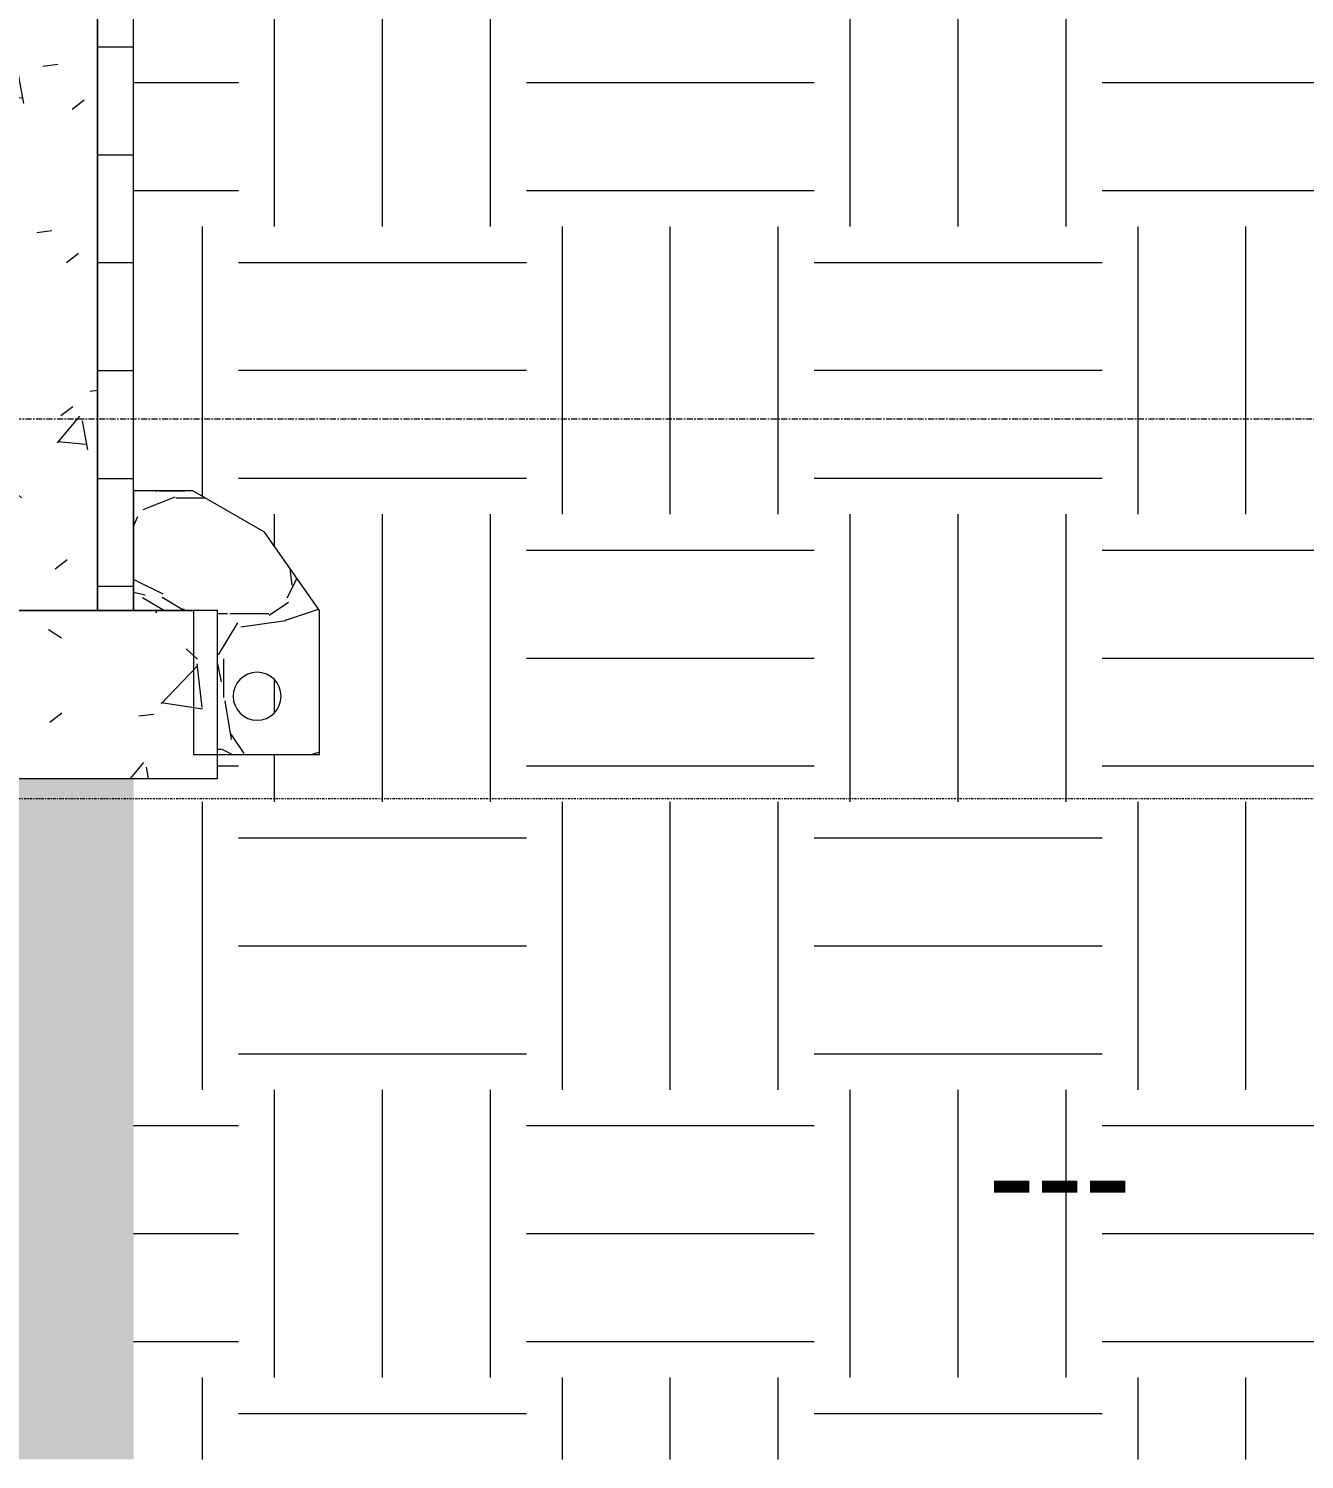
# Model space of a CAD drawing. Header units: inches. Extents: x 9661 to 16490, y -393 to 647.
# Drawn here: x 14783.6 to 14890, y -238.8 to -119.5 of the extents above; entities that cross this region are included whole.
import ezdxf

# ---------------------------------------------------------------- set-up
doc = ezdxf.new("R2010")
doc.units = ezdxf.units.IN
doc.header["$MEASUREMENT"] = 0
doc.linetypes.add('Dash Dot 3_16_', pattern=[0.3125, 0.1875, -0.0625, 0, -0.0625])
doc.linetypes.add('Grid Line 1_2_', pattern=[0.875, 0.5, -0.125, 0.125, -0.125])
for name, color, linetype, lineweight in [('0-4', 90, 'Continuous', 5), ('A-ANNO-SYMB', 150, 'Continuous', 9), ('A-ANNO-SYMB-1', 150, 'Dash Dot 3_16_', 9), ('A-FLOR-LEVL-1', 51, 'Grid Line 1_2_', 9), ('A-WALL-PATT-2', 45, 'Continuous', 9), ('C-TOPO-1', 45, 'Continuous', 9), ('S-FNDN-1', 55, 'Continuous', 9), ('S-FNDN-2', 7, 'Continuous', 9), ('S-FNDN-3', 45, 'Continuous', 9), ('S-FNDN-5', 32, 'Continuous', 9)]:
    doc.layers.add(name, color=color, linetype=linetype, lineweight=lineweight)
doc.styles.add('Century Gothic', font='ufonts.com_century-gothic.ttf', dxfattribs={"height": 9})
pattern_1 = [(0, (3257.106, 59.024), (24, 24), [24, -24]), (0, (3257.106, 68.024), (24, 24), [24, -24]), (0, (3257.106, 77.024), (24, 24), [24, -24]), (90, (3260.106, 80.024), (-24, 24), [24, -24]), (90, (3269.106, 80.024), (-24, 24), [24, -24]), (90, (3278.106, 80.024), (-24, 24), [24, -24])]
pattern_2 = [(50, (3257.106, 59.024), (27.5427, -2.4099), [2.88, -31.68]), (355, (3257.106, 59.024), (-5.3278, 28.8843), [2.304, -25.344]), (100.451, (3259.402, 58.823), (22.2153, 26.4739), [2.448, -26.924]), (46.184, (3257.106, 66.704), (40.9819, -6.3564), [4.32, -47.52]), (96.636, (3260.522, 66.175), (35.8907, 37.4062), [3.671, -40.386]), (351.184, (3257.106, 66.704), (35.891, 37.4062), [3.456, -38.016]), (21, (3260.946, 64.784), (22.921, -15.4607), [2.88, -31.68]), (326, (3260.946, 64.784), (9.3435, 27.8457), [2.304, -25.344]), (71.451, (3262.856, 63.496), (32.2648, 12.3844), [2.448, -26.924]), (37.5, (3257.106, 59.024), (0.46686, 12.7827), [1.267, -23.77, 1.267, -24.461, -25.44]), (37.5, (3257.106, 59.024), (0.46686, 12.7827), [-50.765, 1.267, -24.173]), (7.5, (3257.106, 59.024), (10.1016, 15.1451), [1.267, -13.402, 1.267, -23.194, -9.696]), (7.5, (3257.106, 59.024), (10.1016, 15.1451), [-39.13, 1.267, -8.429]), (327.5, (3248.543, 59.024), (20.49916, -0.86578), [1.267, -8.333, 1.267, -28.685, -39.744]), (327.5, (3248.543, 59.024), (20.49916, -0.86578), [-39.552, 1.267, -38.477]), (317.5, (3244.703, 59.024), (22.3948, 3.8443), [1.267, -11.213, 1.267, -18.624, -28.224]), (317.5, (3244.703, 59.024), (22.3948, 3.8443), [-32.371, 1.267, -26.957])]

# ---------------------------------------------------------------- blocks, each defined once
blk = doc.blocks.new('CTR  - Topography_rvt-2-BUILDING SECTION - NORTH_SOUTH - LOOKING WEST')
at = {"layer": 'C-TOPO-1'}
h = blk.add_hatch(dxfattribs=at)
h.set_pattern_fill('FP_44', color=256, style=0, pattern_type=2)
h.set_pattern_definition(pattern_1)
h.paths.add_polyline_path([(3861.17, -238.79), (3957.17, -238.79), (3957.17, -55), (3885.92, -55), (3885.92, -43.59), (3862.54, -43.72), (3860.32, -32.29), (3832.32, -25.34), (3832.32, -158), (3837.32, -158.03), (3843.24, -161.45), (3847.82, -168), (3847.82, -180), (3839.32, -180), (3839.32, -182), (3832.32, -182), (3832.32, -238.79), (3843.91, -238.79)], flags=0)
h.paths.add_polyline_path([(3843.07, -177.09), (3843.87, -176.7), (3844.43, -176.01), (3844.63, -175.14), (3844.43, -174.27), (3843.87, -173.57), (3843.07, -173.19), (3842.18, -173.19), (3841.38, -173.57), (3840.83, -174.27), (3840.63, -175.14), (3840.83, -176.01), (3841.38, -176.7), (3842.18, -177.09)], flags=0)
h = blk.add_hatch(dxfattribs=at)
h.set_pattern_fill('FP_44', color=256, style=0, pattern_type=2)
h.set_pattern_definition(pattern_1)
h.paths.add_polyline_path([(2881.32, -238.79), (3832.32, -238.79), (3832.32, -182), (3809.32, -182), (3809.32, -168), (3819.32, -168), (3819.32, -162), (3819.2, -162), (3581.63, -166.22), (3384.29, -166.22), (3154.2, -162), (2924.37, -166.22), (2730.27, -166.22), (2500.2, -162), (2270.34, -166.22), (2108.05, -166.22), (1953.32, -162), (1951.32, -162), (1951.32, -168), (1968.32, -168), (1968.32, -182), (1940.32, -182), (1940.32, -238.79), (2865.37, -238.79)], flags=0)
h.paths.add_polyline_path([(2198.2, -193), (2119.32, -193), (2119.32, -168), (2227.32, -168), (2227.32, -193)], flags=0)
h.paths.add_polyline_path([(2773.32, -193), (2773.32, -168), (2881.32, -168), (2881.32, -193), (2865.37, -193)], flags=0)
h.paths.add_polyline_path([(3535.71, -193), (3421.32, -193), (3421.32, -168), (3541.32, -168), (3541.32, -193)], flags=0)
h.paths.add_polyline_path([(2463.17, -193), (2446.32, -193), (2446.32, -168), (2554.32, -168), (2554.32, -193)], flags=0)
h.paths.add_polyline_path([(3100.32, -193), (3100.32, -168), (3208.32, -168), (3208.32, -193), (3133.51, -193)], flags=0)
blk = doc.blocks.new('CTR - 1st Phase - Structure_rvt-2-BUILDING SECTION - NORTH_SOUTH - LOOKING WEST')
at = {"layer": 'A-WALL-PATT-2'}
h = blk.add_hatch(dxfattribs=at)
h.set_pattern_fill('FP_59', color=256, style=0, pattern_type=2)
h.set_pattern_definition(pattern_2)
h.paths.add_polyline_path([(3829.32, -168), (3829.32, -3), (3823.32, -3), (3823.32, -15), (3819.32, -15), (3819.32, -168)], flags=0)
at = {"layer": 'S-FNDN-3'}
h = blk.add_hatch(dxfattribs=at)
h.set_pattern_fill('FP_59', color=256, style=0, pattern_type=2)
h.set_pattern_definition(pattern_2)
h.paths.add_polyline_path([(3809.32, -182), (3839.32, -182), (3839.32, -168), (3809.32, -168)], flags=0)
at = {"layer": 'S-FNDN-2'}
for p, q in [((3829.32, -168), (3829.32, -3)), ((3839.32, -168), (3809.32, -168)), ((3819.32, -168), (3829.32, -168)), ((3839.32, -182), (3839.32, -168)), ((3809.32, -182), (3839.32, -182))]:
    blk.add_line(p, q, dxfattribs=at)
blk = doc.blocks.new('Basic Wall _ 3_ XPS - ___-2578961-BUILDING SECTION - NORTH_SOUTH - LOOKING WEST')
at = {"layer": 'A-WALL-PATT-2'}
h = blk.add_hatch(dxfattribs=at)
h.set_pattern_fill('FP_60', color=256, style=0, pattern_type=2)
h.set_pattern_definition([(212.005, (3253.882, 67.086), (-161.24028, -107.491823), [5.07, -501.974]), (213.69, (3257.106, 69.236), (-53.74635, -53.74678), [3.876, -189.91]), (198.435, (3258.719, 69.774), (-107.49304, -53.7465), [1.7, -168.262]), (180, (3260.87, 69.774), (-7e-15, -53.747), [2.15, -51.597]), (161.565, (3262.481, 69.236), (-53.74607, 5e-05), [1.7, -168.262]), (333.435, (3263.02, 107.934), (53.7461, 5e-05), [2.404, -117.777]), (296.565, (3262.48, 109.008), (53.7465, -53.7471), [1.202, -118.979]), (270, (3262.48, 111.696), (53.747, 3e-15), [2.687, -51.059]), (186.34, (3263.019, 76.761), (-429.972726, -53.74481), [4.867, -481.829]), (296.565, (3274.843, 110.083), (53.7465, -53.7471), [1.202, -118.979]), (303.69, (3273.768, 111.696), (53.74678, -53.74635), [1.938, -191.848]), (229.399, (3282.367, 88.047), (-268.73114, -322.481306), [4.955, -490.564]), (243.435, (3283.98, 91.272), (5e-05, -53.7461), [3.605, -116.576]), (213.69, (3302.791, 85.36), (-53.74635, -53.74678), [1.938, -191.848]), (33.69, (3286.667, 70.311), (53.74635, 53.74678), [1.938, -191.848]), (0, (3285.59, 70.31), (0, 53.747), [1.075, -52.672]), (333.435, (3284.517, 70.848), (53.7461, 5e-05), [1.202, -118.979]), (284.036, (3283.98, 72.998), (53.74545, -161.2401), [2.216, -219.387]), (270, (3283.98, 74.073), (53.747, 3e-15), [1.075, -52.672]), (243.435, (3283.98, 75.148), (5e-05, -53.7461), [1.202, -118.979]), (135, (3283.98, 75.686), (-53.7472, 4e-15), [0.76, -75.249]), (90, (3283.98, 75.15), (-53.747, 3e-15), [0.537, -53.209]), (18.435, (3303.328, 99.872), (107.49304, 53.7465), [3.399, -166.562]), (6.34, (3306.553, 100.947), (429.972726, 53.74481), [4.867, -481.829]), (180, (3304.403, 88.047), (-7e-15, -53.747), [3.225, -50.522]), (197.354, (3313.003, 90.735), (-161.23949, -53.746161), [9.01, -891.947]), (198.435, (3314.615, 91.272), (-107.49304, -53.7465), [1.7, -168.262]), (213.69, (3316.228, 92.347), (-53.74635, -53.74678), [1.938, -191.848]), (251.565, (3316.765, 93.959), (-5e-05, -53.74607), [1.7, -168.262]), (243.435, (3317.303, 95.034), (5e-05, -53.7461), [1.202, -118.979]), (270, (3317.303, 96.11), (53.747, 3e-15), [1.075, -52.672]), (293.199, (3315.69, 99.872), (53.74725, -107.49323), [4.093, -405.228]), (315, (3314.078, 101.484), (53.7472, 0), [2.28, -73.729]), (0, (3311.39, 101.484), (0, 53.747), [2.687, -51.059]), (341.565, (3299.566, 88.585), (53.74607, -5e-05), [1.7, -168.262]), (303.69, (3298.491, 90.197), (53.74678, -53.74635), [1.938, -191.848]), (279.462, (3297.954, 93.422), (53.74512, -268.7328), [3.269, -323.658]), (270, (3297.954, 96.647), (53.747, 3e-15), [3.225, -50.522]), (239.036, (3299.566, 99.334), (-53.74743, -107.49268), [3.134, -310.26]), (188.13, (3303.328, 99.872), (-322.479255, -53.74604), [3.8, -376.245]), (116.565, (3263.556, 98.26), (-53.7465, 53.7471), [1.202, -118.979]), (135, (3264.63, 97.184), (-53.7472, 4e-15), [1.52, -74.489]), (168.69, (3267.318, 96.647), (-53.7468, -0.00033), [2.741, -271.314]), (191.31, (3270.006, 97.184), (-214.98617, -53.74725), [2.741, -271.314]), (194.036, (3272.155, 97.722), (-161.2401, -53.74545), [2.216, -219.387]), (236.31, (3273.23, 99.334), (-53.74616, -107.49347), [1.938, -191.848]), (236.31, (3274.305, 100.947), (-53.74616, -107.49347), [1.938, -191.848]), (270, (3274.305, 102.56), (53.747, 3e-15), [1.612, -52.134]), (291.801, (3273.23, 105.246), (53.7454, -107.49384), [2.894, -286.54]), (116.565, (3273.768, 93.96), (-53.7465, 53.7471), [2.404, -117.777]), (168.69, (3276.455, 93.422), (-53.7468, -0.00033), [2.741, -271.314]), (194.036, (3278.605, 93.959), (-161.2401, -53.74545), [2.216, -219.387]), (225, (3280.217, 95.572), (4e-15, -53.7472), [2.28, -73.729]), (251.565, (3280.755, 97.184), (-5e-05, -53.74607), [1.7, -168.262]), (296.565, (3279.68, 99.334), (53.7465, -53.7471), [2.404, -117.777]), (315, (3278.605, 100.41), (53.7472, 0), [1.52, -74.489]), (326.31, (3276.993, 101.484), (107.49347, -53.74616), [1.938, -191.848]), (0, (3275.92, 101.484), (0, 53.747), [1.075, -52.672]), (33.69, (3274.305, 100.409), (53.74635, 53.74678), [1.938, -191.848]), (71.565, (3273.768, 98.797), (5e-05, 53.74607), [1.7, -168.262]), (63.435, (3273.23, 97.722), (-5e-05, 53.7461), [1.202, -118.979]), (71.565, (3272.693, 96.109), (5e-05, 53.74607), [1.7, -168.262]), (104.036, (3272.693, 93.959), (-53.74545, 161.2401), [2.216, -219.387]), (45, (3271.618, 92.885), (0, 53.7472), [1.52, -74.489]), (18.435, (3270.006, 92.347), (107.49304, 53.7465), [1.7, -168.262]), (0, (3267.32, 92.347), (0, 53.747), [2.687, -51.059]), (14.036, (3265.168, 91.81), (161.2401, 53.74545), [2.216, -219.387]), (341.565, (3263.556, 92.347), (53.74607, -5e-05), [1.7, -168.262]), (270, (3263.556, 93.96), (53.747, 3e-15), [1.612, -52.134]), (225, (3265.168, 95.572), (4e-15, -53.7472), [2.28, -73.729]), (198.435, (3268.393, 96.647), (-107.49304, -53.7465), [3.399, -166.562]), (180, (3271.08, 96.647), (-7e-15, -53.747), [2.687, -51.059]), (153.435, (3272.155, 96.11), (-53.7461, -5e-05), [1.202, -118.979]), (206.565, (3292.58, 87.51), (-53.7471, -53.7465), [1.202, -118.979]), (146.31, (3294.192, 86.435), (-107.49347, 53.74616), [1.938, -191.848]), (119.745, (3296.341, 82.673), (-161.240006, 268.73295), [4.333, -428.985]), (95.711, (3296.879, 77.298), (-53.74997, 483.71824), [5.401, -534.745]), (90, (3296.88, 76.76), (-53.747, 3e-15), [0.537, -53.209]), (63.435, (3296.34, 75.686), (-5e-05, 53.7461), [1.202, -118.979]), (26.565, (3295.266, 75.148), (53.7471, 53.7465), [1.202, -118.979]), (0, (3293.654, 75.15), (0, 53.747), [1.612, -52.134]), (0, (3293.117, 75.15), (0, 53.747), [0.537, -53.209]), (0, (3292.04, 75.15), (0, 53.747), [1.075, -52.672]), (326.31, (3290.429, 76.223), (107.49347, -53.74616), [1.938, -191.848]), (333.435, (3289.354, 76.76), (53.7461, 5e-05), [1.202, -118.979]), (284.036, (3288.817, 78.91), (53.74545, -161.2401), [2.216, -219.387]), (270, (3288.817, 79.985), (53.747, 3e-15), [1.075, -52.672]), (270, (3288.817, 81.6), (53.747, 3e-15), [1.612, -52.134]), (258.69, (3289.354, 84.285), (0.00033, -53.7468), [2.741, -271.314]), (231.34, (3291.504, 86.972), (-161.24045, -214.98607), [3.441, -340.704]), (270, (3302.79, 85.897), (53.747, 3e-15), [0.537, -53.209]), (270, (3302.79, 86.435), (53.747, 3e-15), [0.537, -53.209]), (326.31, (3301.179, 87.51), (107.49347, -53.74616), [1.938, -191.848]), (333.435, (3297.954, 89.122), (53.7461, 5e-05), [3.605, -116.576]), (0, (3295.266, 89.12), (0, 53.747), [2.687, -51.059]), (63.435, (3294.73, 88.047), (-5e-05, 53.7461), [1.202, -118.979]), (90, (3294.73, 85.897), (-53.747, 3e-15), [2.15, -51.597]), (135, (3296.34, 84.285), (-53.7472, 4e-15), [2.28, -73.729]), (161.565, (3297.954, 83.748), (-53.74607, 5e-05), [1.7, -168.262]), (180, (3299.566, 83.75), (-7e-15, -53.747), [1.612, -52.134]), (198.435, (3301.179, 84.285), (-107.49304, -53.7465), [1.7, -168.262]), (351.87, (3280.217, 113.308), (53.7462, 0.00024), [7.601, -372.445]), (14.036, (3278.068, 112.771), (161.2401, 53.74545), [2.216, -219.387]), (53.13, (3276.455, 110.621), (107.49389, 161.2396), [2.687, -266.045]), (95.194, (3276.993, 104.709), (-53.742522, 537.465678), [5.937, -587.714]), (101.31, (3277.53, 102.021), (-53.74725, 214.98617), [2.741, -271.314]), (143.13, (3279.68, 100.409), (-161.2396, 107.49389), [2.687, -266.045]), (161.565, (3281.292, 99.872), (-53.74607, 5e-05), [1.7, -168.262]), (198.435, (3282.905, 100.409), (-107.49304, -53.7465), [1.7, -168.262]), (225, (3285.592, 103.096), (4e-15, -53.7472), [3.8, -72.209]), (228.814, (3289.354, 107.396), (-322.479887, -376.225462), [5.713, -565.62]), (251.565, (3289.892, 109.008), (-5e-05, -53.74607), [1.7, -168.262]), (270, (3289.89, 109.546), (53.747, 3e-15), [0.537, -53.209]), (288.435, (3289.354, 111.158), (53.7465, -107.49304), [1.7, -168.262]), (326.31, (3287.742, 112.233), (107.49347, -53.74616), [1.938, -191.848]), (90, (3263.02, 99.334), (-53.747, 3e-15), [3.762, -49.984]), (338.199, (3270.543, 106.321), (161.23965, -53.74576), [2.894, -286.54]), (0, (3267.32, 106.32), (0, 53.747), [3.225, -50.522]), (30.964, (3264.631, 104.709), (161.23977, 107.4936), [3.134, -310.26]), (45, (3263.02, 103.096), (0, 53.7472), [2.28, -73.729]), (90, (3254.42, 82.135), (-53.747, 3e-15), [3.762, -49.984]), (116.565, (3256.03, 78.91), (-53.7465, 53.7471), [3.605, -116.576]), (153.435, (3259.256, 77.298), (-53.7461, -5e-05), [3.605, -116.576]), (180, (3261.944, 77.3), (-7e-15, -53.747), [2.687, -51.059]), (218.66, (3264.631, 79.448), (-53.74608, -53.74676), [3.441, -340.704]), (231.34, (3266.781, 82.135), (-161.24045, -214.98607), [3.441, -340.704]), (213.69, (3270.006, 84.285), (-53.74635, -53.74678), [3.876, -189.91]), (239.036, (3271.618, 86.972), (-53.74743, -107.49268), [3.134, -310.26]), (270, (3271.62, 88.047), (53.747, 3e-15), [1.075, -52.672]), (270, (3271.62, 89.66), (53.747, 3e-15), [1.612, -52.134]), (315, (3270.006, 91.272), (53.7472, 0), [2.28, -73.729]), (350.538, (3266.781, 91.81), (53.7463, 0.00047), [3.269, -323.658]), (14.036, (3262.481, 90.735), (161.2401, 53.74545), [4.432, -217.171]), (18.435, (3257.644, 89.122), (107.49304, 53.7465), [5.099, -164.863]), (45, (3256.03, 87.51), (0, 53.7472), [2.28, -73.729]), (45, (3254.42, 85.897), (0, 53.7472), [2.28, -73.729]), (108.435, (3266.243, 74.073), (-53.7465, 107.49304), [3.399, -166.562]), (126.87, (3267.856, 71.923), (-53.7463, 53.7465), [2.687, -266.045]), (146.31, (3269.468, 70.848), (-107.49347, 53.74616), [1.938, -191.848]), (161.565, (3271.08, 70.311), (-53.74607, 5e-05), [1.7, -168.262]), (135, (3272.693, 68.7), (-53.7472, 4e-15), [2.28, -73.729]), (161.565, (3274.305, 68.161), (-53.74607, 5e-05), [1.7, -168.262]), (180, (3275.92, 68.16), (-7e-15, -53.747), [1.612, -52.134]), (206.565, (3276.993, 68.7), (-53.7471, -53.7465), [1.202, -118.979]), (206.565, (3279.142, 69.774), (-53.7471, -53.7465), [2.404, -117.777]), (189.462, (3282.367, 70.311), (-268.7328, -53.74512), [3.269, -323.658]), (243.435, (3283.442, 72.46), (5e-05, -53.7461), [2.404, -117.777]), (270, (3283.44, 73), (53.747, 3e-15), [0.537, -53.209]), (270, (3283.44, 74.073), (53.747, 3e-15), [1.075, -52.672]), (326.31, (3281.83, 77.298), (107.49347, -53.74616), [1.938, -191.848]), (327.995, (3277.53, 79.985), (268.733967, -161.238084), [5.07, -501.974]), (329.036, (3274.843, 81.598), (107.49268, -53.74743), [3.134, -310.26]), (341.565, (3271.618, 82.673), (53.74607, -5e-05), [3.399, -166.562]), (0, (3269.47, 82.673), (0, 53.747), [2.15, -51.597]), (33.69, (3267.856, 81.598), (53.74635, 53.74678), [1.938, -191.848]), (53.13, (3266.243, 79.448), (107.49389, 161.2396), [2.687, -266.045]), (63.435, (3265.168, 77.298), (-5e-05, 53.7461), [2.404, -117.777]), (225, (3289.892, 72.998), (4e-15, -53.7472), [2.28, -73.729]), (236.31, (3290.967, 74.611), (-53.74616, -107.49347), [1.938, -191.848]), (270, (3290.967, 75.15), (53.747, 3e-15), [0.537, -53.209]), (315, (3289.892, 76.223), (53.7472, 0), [1.52, -74.489]), (333.435, (3287.742, 77.298), (53.7461, 5e-05), [2.404, -117.777]), (18.435, (3284.517, 76.223), (107.49304, 53.7465), [3.399, -166.562]), (75.964, (3283.98, 74.073), (0.00026, 53.74662), [2.216, -219.387]), (71.565, (3259.794, 63.861), (5e-05, 53.74607), [1.7, -168.262]), (135, (3260.87, 62.786), (-53.7472, 4e-15), [1.52, -74.489]), (146.31, (3262.481, 61.712), (-107.49347, 53.74616), [1.938, -191.848]), (153.435, (3264.63, 60.637), (-53.7461, -5e-05), [2.404, -117.777]), (180, (3265.17, 60.637), (-7e-15, -53.747), [0.537, -53.209]), (161.565, (3266.781, 60.099), (-53.74607, 5e-05), [1.7, -168.262]), (180, (3268.93, 60.1), (-7e-15, -53.747), [2.15, -51.597]), (198.435, (3270.543, 60.637), (-107.49304, -53.7465), [1.7, -168.262]), (210.964, (3273.23, 62.249), (-161.23977, -107.4936), [3.134, -310.26]), (206.565, (3274.305, 62.786), (-53.7471, -53.7465), [1.202, -118.979]), (251.565, (3274.843, 64.399), (-5e-05, -53.74607), [1.7, -168.262]), (303.69, (3273.768, 66.011), (53.74678, -53.74635), [1.938, -191.848]), (306.87, (3272.155, 68.161), (53.7463, -53.7465), [2.687, -266.045]), (323.13, (3270.006, 69.774), (161.2396, -107.49389), [2.687, -266.045]), (345.964, (3267.856, 70.311), (53.74662, -0.00026), [2.216, -219.387]), (18.435, (3266.243, 69.774), (107.49304, 53.7465), [1.7, -168.262]), (30.964, (3263.556, 68.161), (161.23977, 107.4936), [3.134, -310.26]), (39.806, (3260.331, 65.474), (53.745895, 53.74734), [4.198, -415.576]), (135, (3276.455, 60.637), (-53.7472, 4e-15), [0.76, -75.249]), (153.435, (3277.53, 60.1), (-53.7461, -5e-05), [1.202, -118.979]), (191.31, (3280.217, 60.637), (-214.98617, -53.74725), [2.741, -271.314]), (165.964, (3282.367, 60.099), (-53.74662, 0.00026), [2.216, -219.387]), (175.236, (3288.817, 59.562), (-53.74662, 0.00075), [6.472, -640.722]), (206.565, (3289.892, 60.1), (-53.7471, -53.7465), [1.202, -118.979]), (225, (3290.967, 61.174), (4e-15, -53.7472), [1.52, -74.489]), (270, (3290.967, 63.86), (53.747, 3e-15), [2.687, -51.059]), (270, (3290.967, 65.474), (53.747, 3e-15), [1.612, -52.134]), (308.66, (3288.817, 68.161), (53.74676, -53.74608), [3.441, -340.704]), (338.199, (3286.13, 69.236), (161.23965, -53.74576), [2.894, -286.54]), (348.69, (3283.442, 69.774), (53.7468, 0.00033), [2.741, -271.314]), (18.435, (3278.605, 68.161), (107.49304, 53.7465), [5.099, -164.863]), (36.87, (3276.455, 66.549), (53.7465, 53.7463), [2.687, -266.045]), (68.199, (3275.38, 63.861), (53.74576, 161.23965), [2.894, -286.54]), (101.31, (3275.918, 61.174), (-53.74725, 214.98617), [2.741, -271.314]), (348.69, (3271.08, 112.233), (53.7468, 0.00033), [2.741, -271.314]), (354.806, (3265.168, 112.771), (53.746727, 0.000402), [5.937, -587.714]), (0, (3263.556, 112.77), (0, 53.747), [1.612, -52.134]), (45, (3262.48, 111.696), (0, 53.7472), [1.52, -74.489]), (180, (3266.78, 106.86), (-7e-15, -53.747), [1.612, -52.134]), (188.13, (3270.543, 107.396), (-322.479255, -53.746045), [3.8, -376.245]), (172.875, (3274.843, 106.859), (-53.74698, 0.00048), [4.333, -428.985]), (225, (3275.38, 107.396), (4e-15, -53.7472), [0.76, -75.249]), (270, (3275.38, 109.01), (53.747, 3e-15), [1.612, -52.134]), (161.565, (3292.579, 110.621), (-53.74607, 5e-05), [1.7, -168.262]), (180, (3294.73, 110.62), (-7e-15, -53.747), [2.15, -51.597]), (198.435, (3296.341, 111.158), (-107.49304, -53.7465), [1.7, -168.262]), (170.538, (3299.566, 110.621), (-53.7463, -0.00047), [3.269, -323.658]), (213.69, (3301.179, 111.696), (-53.74635, -53.74678), [1.938, -191.848]), (270, (3301.18, 112.233), (53.747, 3e-15), [0.537, -53.209]), (296.565, (3300.64, 113.308), (53.7465, -53.7471), [1.202, -118.979]), (341.565, (3297.416, 114.383), (53.74607, -5e-05), [3.399, -166.562]), (341.565, (3294.192, 115.458), (53.74607, -5e-05), [3.399, -166.562]), (14.036, (3292.042, 114.921), (161.2401, 53.74545), [2.216, -219.387]), (45, (3290.43, 113.308), (0, 53.7472), [2.28, -73.729]), (104.036, (3290.967, 111.158), (-53.74545, 161.2401), [2.216, -219.387]), (0, (3249.044, 64.4), (0, 53.747), [0.537, -53.209]), (315, (3247.97, 65.474), (53.7472, 0), [1.52, -74.489]), (274.764, (3247.432, 71.923), (53.749818, -591.21148), [6.472, -640.722]), (255.964, (3247.969, 74.073), (-0.00026, -53.74662), [2.216, -219.387]), (225, (3249.044, 75.148), (4e-15, -53.7472), [1.52, -74.489]), (198.435, (3253.882, 76.761), (-107.49304, -53.7465), [5.099, -164.863]), (180, (3254.42, 76.76), (-7e-15, -53.747), [0.537, -53.209]), (171.87, (3258.181, 76.223), (-53.7462, -0.00024), [3.8, -376.245]), (146.31, (3264.631, 75.686), (-107.49347, 53.74616), [1.938, -191.848]), (108.435, (3265.706, 72.461), (-53.7465, 107.49304), [3.399, -166.562]), (90, (3265.706, 71.923), (-53.747, 3e-15), [0.537, -53.209]), (71.565, (3265.168, 70.311), (5e-05, 53.74607), [1.7, -168.262]), (26.565, (3264.093, 69.774), (53.7471, 53.7465), [1.202, -118.979]), (18.435, (3262.481, 69.236), (107.49304, 53.7465), [1.7, -168.262]), (126.87, (3291.504, 65.474), (-53.7463, 53.7465), [2.687, -266.045]), (123.69, (3292.579, 63.861), (-53.74678, 53.74635), [1.938, -191.848]), (149.036, (3295.266, 62.249), (-107.49268, 53.74743), [3.134, -310.26]), (168.69, (3297.954, 61.712), (-53.7468, -0.00033), [2.741, -271.314]), (213.69, (3299.566, 62.786), (-53.74635, -53.74678), [1.938, -191.848]), (251.565, (3300.104, 64.399), (-5e-05, -53.74607), [1.7, -168.262]), (270, (3300.104, 64.936), (53.747, 3e-15), [0.537, -53.209]), (279.462, (3299.566, 68.161), (53.74512, -268.7328), [3.269, -323.658]), (243.435, (3300.104, 69.236), (5e-05, -53.7461), [1.202, -118.979]), (270, (3300.104, 69.774), (53.747, 3e-15), [0.537, -53.209]), (296.565, (3298.49, 72.998), (53.7465, -53.7471), [3.605, -116.576]), (329.036, (3295.804, 74.611), (107.49268, -53.74743), [3.134, -310.26]), (8.13, (3292.042, 74.073), (322.479255, 53.74604), [3.8, -376.245]), (45, (3289.892, 71.923), (0, 53.7472), [3.04, -72.969]), (45, (3288.817, 70.848), (0, 53.7472), [1.52, -74.489]), (90, (3288.817, 69.236), (-53.747, 3e-15), [1.612, -52.134]), (123.69, (3289.892, 67.624), (-53.74678, 53.74635), [1.938, -191.848]), (101.31, (3297.954, 77.298), (-53.74725, 214.98617), [2.741, -271.314]), (108.435, (3298.491, 75.686), (-53.7465, 107.49304), [1.7, -168.262]), (135, (3299.03, 75.148), (-53.7472, 4e-15), [0.76, -75.249]), (180, (3300.64, 75.15), (-7e-15, -53.747), [1.612, -52.134]), (213.69, (3302.253, 76.223), (-53.74635, -53.74678), [1.938, -191.848]), (187.125, (3306.553, 76.761), (-376.22589, -53.746), [4.333, -428.985]), (236.31, (3307.628, 78.373), (-53.74616, -107.49347), [1.938, -191.848]), (270, (3307.63, 78.91), (53.747, 3e-15), [0.537, -53.209]), (288.435, (3307.091, 80.523), (53.7465, -107.49304), [1.7, -168.262]), (285.945, (3306.016, 84.285), (53.74574, -161.23983), [3.913, -387.368]), (315, (3304.94, 85.36), (53.7472, 0), [1.52, -74.489]), (18.435, (3303.328, 84.823), (107.49304, 53.7465), [1.7, -168.262]), (29.745, (3299.566, 82.673), (268.73295, 161.240006), [4.333, -428.985]), (18.435, (3297.954, 82.135), (107.49304, 53.7465), [1.7, -168.262]), (75.964, (3297.416, 79.985), (0.00026, 53.74662), [2.216, -219.387]), (180, (3281.83, 93.96), (-7e-15, -53.747), [1.612, -52.134]), (180, (3282.905, 93.96), (-7e-15, -53.747), [1.075, -52.672]), (135, (3283.98, 92.885), (-53.7472, 4e-15), [1.52, -74.489]), (90, (3283.98, 91.27), (-53.747, 3e-15), [1.612, -52.134]), (26.565, (3275.918, 82.673), (53.7471, 53.7465), [3.605, -116.576]), (341.565, (3274.305, 83.21), (53.74607, -5e-05), [1.7, -168.262]), (300.964, (3272.693, 85.897), (107.4936, -161.23977), [3.134, -310.26]), (71.565, (3282.905, 87.51), (5e-05, 53.74607), [1.7, -168.262]), (90, (3282.905, 84.823), (-53.747, 3e-15), [2.687, -51.059]), (123.69, (3283.98, 83.21), (-53.74678, 53.74635), [1.938, -191.848]), (153.435, (3286.13, 82.135), (-53.7461, -5e-05), [2.404, -117.777]), (198.435, (3287.742, 82.673), (-107.49304, -53.7465), [1.7, -168.262]), (243.435, (3288.28, 83.748), (5e-05, -53.7461), [1.202, -118.979]), (255.964, (3288.817, 85.897), (-0.00026, -53.74662), [2.216, -219.387]), (251.565, (3289.354, 87.51), (-5e-05, -53.74607), [1.7, -168.262]), (291.801, (3288.279, 90.197), (53.7454, -107.49384), [2.894, -286.54]), (323.13, (3286.13, 91.81), (161.2396, -107.49389), [2.687, -266.045]), (18.435, (3284.517, 91.272), (107.49304, 53.7465), [1.7, -168.262]), (63.435, (3283.442, 89.122), (-5e-05, 53.7461), [2.404, -117.777]), (135, (3279.142, 79.448), (-53.7472, 4e-15), [2.28, -73.729]), (149.036, (3281.83, 77.835), (-107.49268, 53.74743), [3.134, -310.26]), (146.31, (3283.442, 76.761), (-107.49347, 53.74616), [1.938, -191.848]), (180, (3284.517, 76.76), (-7e-15, -53.747), [1.075, -52.672]), (210.964, (3287.204, 78.373), (-161.23977, -107.4936), [3.134, -310.26]), (243.435, (3287.742, 79.448), (5e-05, -53.7461), [1.202, -118.979]), (303.69, (3286.667, 81.06), (53.74678, -53.74635), [1.938, -191.848]), (321.34, (3283.98, 83.21), (214.98607, -161.24045), [3.441, -340.704]), (345.964, (3281.83, 83.748), (53.74662, -0.00026), [2.216, -219.387]), (11.31, (3279.142, 83.21), (214.98617, 53.74725), [2.741, -271.314]), (26.565, (3278.068, 82.673), (53.7471, 53.7465), [1.202, -118.979]), (71.565, (3277.53, 81.06), (5e-05, 53.74607), [1.7, -168.262]), (15.945, (3276.455, 92.885), (161.23983, 53.74574), [3.913, -387.368]), (29.745, (3272.693, 90.735), (268.73295, 161.240006), [4.333, -428.985]), (63.435, (3272.155, 89.66), (-5e-05, 53.7461), [1.202, -118.979]), (90, (3272.155, 88.047), (-53.747, 3e-15), [1.612, -52.134]), (104.036, (3272.693, 85.897), (-53.74545, 161.2401), [2.216, -219.387]), (120.964, (3274.305, 83.21), (-107.4936, 161.23977), [3.134, -310.26]), (153.435, (3304.403, 111.696), (-53.7461, -5e-05), [1.202, -118.979]), (180, (3305.48, 111.696), (-7e-15, -53.747), [1.075, -52.672]), (209.745, (3309.241, 113.846), (-268.73295, -161.240006), [4.333, -428.985]), (225, (3311.39, 115.996), (4e-15, -53.7472), [3.04, -72.969]), (239.036, (3313.003, 118.683), (-53.74743, -107.49268), [3.134, -310.26]), (239.036, (3314.615, 121.37), (-53.74743, -107.49268), [3.134, -310.26]), (270, (3314.615, 121.91), (53.747, 3e-15), [0.537, -53.209]), (333.435, (3313.54, 122.445), (53.7461, 5e-05), [1.202, -118.979]), (0, (3311.93, 122.445), (0, 53.747), [1.612, -52.134]), (45, (3310.315, 120.833), (0, 53.7472), [2.28, -73.729]), (26.565, (3303.866, 117.608), (53.7471, 53.7465), [7.211, -112.97]), (30.964, (3301.179, 115.996), (161.23977, 107.4936), [3.134, -310.26]), (90, (3301.18, 114.92), (-53.747, 3e-15), [1.075, -52.672]), (128.66, (3303.328, 112.233), (-53.74676, 53.74608), [3.441, -340.704]), (255.964, (3297.416, 94.497), (-0.00026, -53.74662), [2.216, -219.387]), (281.31, (3296.879, 97.184), (53.74725, -214.98617), [2.741, -271.314]), (309.806, (3294.192, 100.409), (53.74734, -53.745895), [4.198, -415.576]), (329.036, (3291.504, 102.021), (107.49268, -53.74743), [3.134, -310.26]), (345.964, (3289.354, 102.559), (53.74662, -0.00026), [2.216, -219.387]), (0, (3287.204, 102.56), (0, 53.747), [2.15, -51.597]), (26.565, (3285.055, 101.484), (53.7471, 53.7465), [2.404, -117.777]), (45, (3283.442, 99.872), (0, 53.7472), [2.28, -73.729]), (53.13, (3281.83, 97.722), (107.49389, 161.2396), [2.687, -266.045]), (90, (3281.83, 96.11), (-53.747, 3e-15), [1.612, -52.134]), (135, (3283.442, 94.497), (-53.7472, 4e-15), [2.28, -73.729]), (144.462, (3287.204, 91.81), (-161.23894, 107.49382), [4.623, -457.722]), (135, (3289.892, 89.122), (-53.7472, 4e-15), [3.8, -72.209]), (153.435, (3292.042, 88.047), (-53.7461, -5e-05), [2.404, -117.777]), (206.565, (3294.192, 89.122), (-53.7471, -53.7465), [2.404, -117.777]), (230.194, (3296.879, 92.347), (-214.98784, -268.73141), [4.198, -415.576]), (66.801, (3289.892, 105.246), (107.495275, 268.7319), [4.093, -405.228]), (90, (3289.89, 103.634), (-53.747, 3e-15), [1.612, -52.134]), (153.435, (3290.967, 103.096), (-53.7461, -5e-05), [1.202, -118.979]), (153.435, (3293.117, 102.02), (-53.7461, -5e-05), [2.404, -117.777]), (149.036, (3295.804, 100.409), (-107.49268, 53.74743), [3.134, -310.26]), (180, (3298.49, 100.41), (-7e-15, -53.747), [2.687, -51.059]), (180, (3301.716, 100.41), (-7e-15, -53.747), [3.225, -50.522]), (213.69, (3303.328, 101.484), (-53.74635, -53.74678), [1.938, -191.848]), (243.435, (3304.403, 103.634), (5e-05, -53.7461), [2.404, -117.777]), (277.125, (3303.866, 107.934), (53.746004, -376.22589), [4.333, -428.985]), (315, (3302.79, 109.008), (53.7472, 0), [1.52, -74.489]), (341.565, (3301.179, 109.546), (53.74607, -5e-05), [1.7, -168.262]), (352.875, (3296.879, 110.083), (53.74698, -0.00048), [4.333, -428.985]), (0, (3294.19, 110.083), (0, 53.747), [2.687, -51.059]), (21.801, (3291.504, 109.008), (107.49384, 53.7454), [2.894, -286.54]), (90, (3315.69, 106.32), (-53.747, 3e-15), [2.15, -51.597]), (90, (3315.69, 104.17), (-53.747, 3e-15), [2.15, -51.597]), (56.31, (3314.615, 102.559), (53.74616, 107.49347), [1.938, -191.848]), (18.435, (3313.003, 102.021), (107.49304, 53.7465), [1.7, -168.262]), (0, (3307.63, 102.02), (0, 53.747), [5.375, -48.372]), (341.565, (3306.016, 102.559), (53.74607, -5e-05), [1.7, -168.262]), (296.565, (3305.478, 103.634), (53.7465, -53.7471), [1.202, -118.979]), (278.13, (3304.941, 107.396), (53.74604, -322.479255), [3.8, -376.245]), (270, (3304.94, 107.934), (53.747, 3e-15), [0.537, -53.209]), (251.565, (3305.478, 109.546), (-5e-05, -53.74607), [1.7, -168.262]), (225, (3307.09, 111.158), (4e-15, -53.7472), [2.28, -73.729]), (218.66, (3309.778, 113.308), (-53.74608, -53.74676), [3.441, -340.704]), (225, (3311.39, 114.92), (4e-15, -53.7472), [2.28, -73.729]), (206.565, (3312.465, 115.458), (-53.7471, -53.7465), [1.202, -118.979]), (180, (3313.54, 115.46), (-7e-15, -53.747), [1.075, -52.672]), (123.69, (3314.615, 113.846), (-53.74678, 53.74635), [1.938, -191.848]), (108.435, (3315.153, 112.233), (-53.7465, 107.49304), [1.7, -168.262]), (98.13, (3315.69, 108.471), (-53.74604, 322.479255), [3.8, -376.245])])
h.paths.add_polyline_path([(3843.24, -180), (3847.82, -180), (3847.82, -168), (3843.24, -161.45), (3837.27, -158), (3832.32, -158), (3832.32, -168), (3839.32, -168), (3839.32, -180), (3840.63, -180)], flags=0)
h.paths.add_polyline_path([(3842.18, -177.09), (3841.38, -176.7), (3840.83, -176.01), (3840.63, -175.14), (3840.83, -174.27), (3841.38, -173.57), (3842.18, -173.19), (3843.07, -173.19), (3843.87, -173.57), (3844.43, -174.27), (3844.63, -175.14), (3844.43, -176.01), (3843.87, -176.7), (3843.07, -177.09)], flags=0)
at = {"layer": 'S-FNDN-1'}
blk.add_line((3832.32, -158), (3832.32, -168), dxfattribs=at)
at = {"layer": 'S-FNDN-5'}
for p, q in [((3837.27, -158), (3832.32, -158)), ((3843.24, -161.45), (3837.27, -158)), ((3847.82, -168), (3843.24, -161.45)), ((3832.32, -168), (3837.32, -168)), ((3837.32, -168), (3837.32, -180)), ((3847.82, -180), (3847.82, -168)), ((3837.32, -180), (3847.82, -180))]:
    blk.add_line(p, q, dxfattribs=at)
for start, end in [(0, 180), (180, 0)]:
    blk.add_arc((3842.63, -175.14), 2, start, end, dxfattribs=at)
blk = doc.blocks.new('Section - Callout Head-565430-BUILDING SECTION - NORTH_SOUTH - LOOKING WEST')
at = {"layer": 'A-ANNO-SYMB', "insert": (3903.53, -210.52), "char_height": 9, "width": 15.453, "attachment_point": 1, "style": 'Century Gothic'}
blk.add_mtext('---', dxfattribs=at)

msp = doc.modelspace()

# ---------------------------------------------------------------- hatches: boundary and pattern name
at = {"layer": 'A-WALL-PATT-2'}
h = msp.add_hatch(dxfattribs=at)
h.set_pattern_fill('FP_43', color=256, style=0, pattern_type=2)
h.set_pattern_definition([(0, (14217.158, 59.024), (0, 9), []), (90, (14217.158, 59.024), (-9, 6e-16), [])])
h.paths.add_polyline_path([(14792.3755, -168), (14792.3755, -15), (14789.3755, -15), (14789.3755, -168)], flags=0)

# ---------------------------------------------------------------- linework, layer by layer
at = {"layer": 'A-ANNO-SYMB-1'}
msp.add_line((14767.6484, -183.6594), (14948.0272, -183.6594), dxfattribs=at)
at = {"layer": 'A-FLOR-LEVL-1'}
msp.add_line((12791.0002, -152), (15128.0162, -152), dxfattribs=at)
at = {"layer": 'S-FNDN-5'}
for p, q in [((14789.3755, -15), (14789.3755, -168)), ((14792.3755, -168), (14792.3755, -15)), ((14789.3755, -168), (14792.3755, -168))]:
    msp.add_line(p, q, dxfattribs=at)

# ---------------------------------------------------------------- block references
at = {"layer": '0-4'}
for name in ['CTR - 1st Phase - Structure_rvt-2-BUILDING SECTION - NORTH_SOUTH - LOOKING WEST', 'CTR  - Topography_rvt-2-BUILDING SECTION - NORTH_SOUTH - LOOKING WEST']:
    msp.add_blockref(name, (10960.0518, 0), dxfattribs=at)
at = {"layer": 'A-ANNO-SYMB'}
msp.add_blockref('Section - Callout Head-565430-BUILDING SECTION - NORTH_SOUTH - LOOKING WEST', (10960.0518, 0), dxfattribs=at)
at = {"layer": 'S-FNDN-1'}
msp.add_blockref('Basic Wall _ 3_ XPS - ___-2578961-BUILDING SECTION - NORTH_SOUTH - LOOKING WEST', (10960.0518, 0), dxfattribs=at)

doc.saveas('drawing.dxf')
